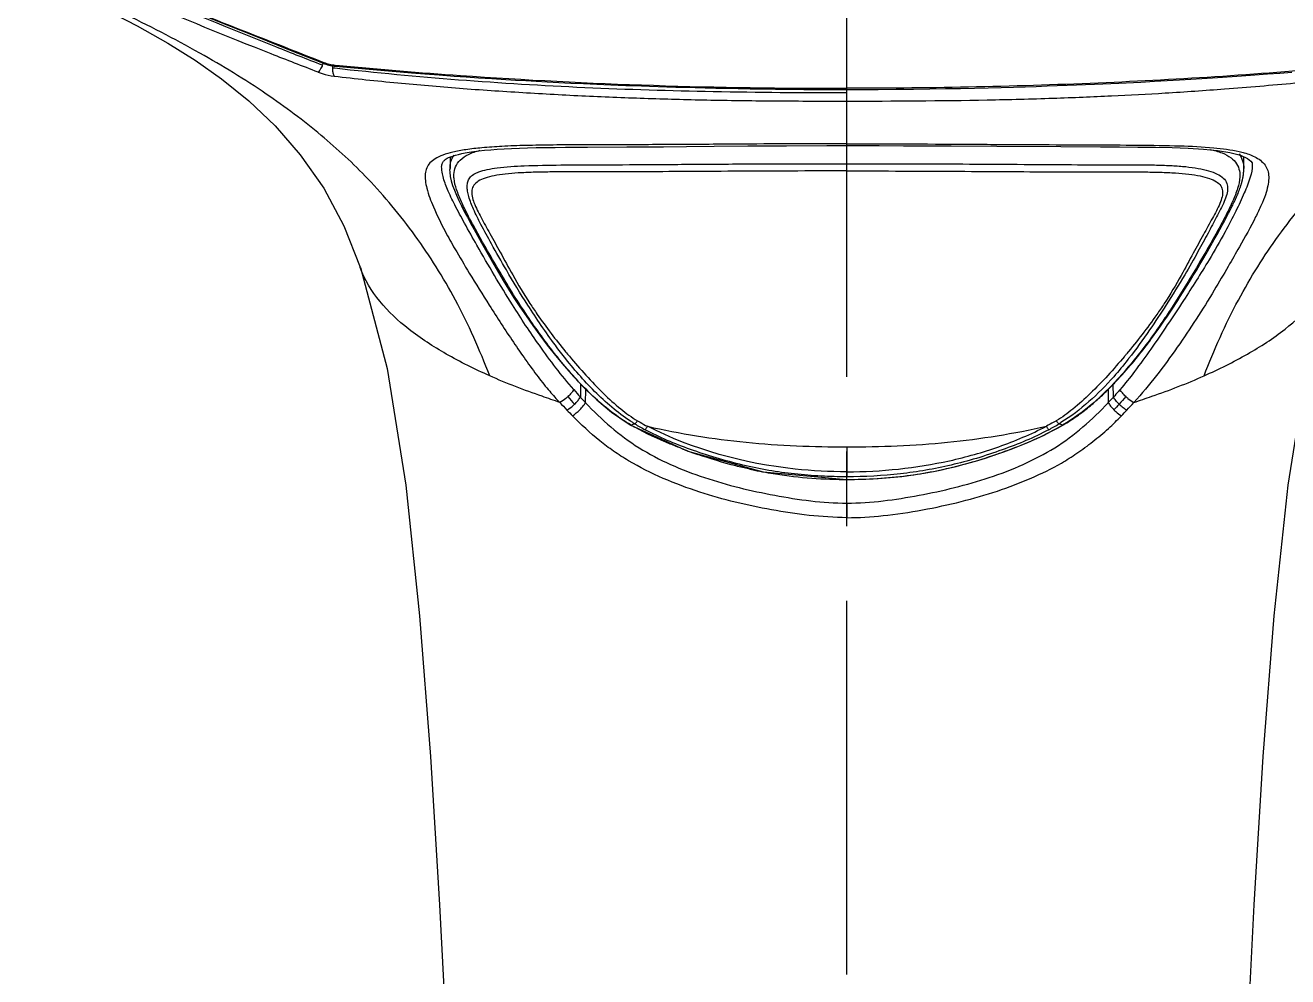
# Model space of a CAD drawing. Extents: x 0 to 1693, y 0 to 1240.
# Drawn here: x 759.7 to 810.4, y 546.7 to 584.9 of the extents above; entities that cross this region are included whole.
import ezdxf

# ---------------------------------------------------------------- set-up
doc = ezdxf.new("R2010")
doc.units = 0
doc.header["$LTSCALE"] = 40
doc.header["$MEASUREMENT"] = 0
doc.linetypes.add('CENTER', pattern=[0.6, 0.375, -0.075, 0.075, -0.075])
doc.layers.add('DEF_LAYER_ASSEM_MEMBER', color=7, linetype='CONTINUOUS')
doc.layers.add('DEF_LAYER_AXIS', color=7, linetype='CONTINUOUS')

msp = doc.modelspace()

# ---------------------------------------------------------------- linework, layer by layer
at = {"layer": 'DEF_LAYER_ASSEM_MEMBER', "color": 9, "linetype": 'Continuous'}
for p, q in [((792.69, 582.339), (792.69, 586.424)), ((771.709, 583.368), (771.742, 583.355)), ((772.126, 583.143), (772.026, 583.154)), ((772.064, 583.277), (772.139, 583.27)), ((772.139, 583.27), (772.305, 583.254)), ((792.69, 582.289), (792.69, 582.339)), ((792.69, 582.154), (792.69, 582.289)), ((792.69, 581.823), (792.69, 582.154)), ((781.992, 570.467), (781.984, 569.943)), ((803.396, 569.943), (803.388, 570.456)), ((782.191, 569.717), (782.199, 570.254)), ((803.18, 570.245), (803.188, 569.718)), ((784.025, 568.817), (784.017, 568.818)), ((801.354, 568.818), (801.363, 568.818)), ((792.69, 567.945), (792.69, 566.945)), ((792.69, 566.945), (792.69, 566.743)), ((792.69, 566.637), (792.69, 566.743)), ((792.69, 566.637), (792.69, 566.634)), ((792.69, 565.688), (792.69, 566.631)), ((792.69, 565.688), (792.69, 565.1))]:
    msp.add_line(p, q, dxfattribs=at)
at = {"layer": 'DEF_LAYER_ASSEM_MEMBER', "color": 7, "linetype": 'Continuous'}
for p, q in [((766.916, 585.233), (767.954, 584.819)), ((767.954, 584.819), (768.908, 584.439)), ((768.908, 584.439), (770.329, 583.873)), ((770.329, 583.873), (771.695, 583.331)), ((772.094, 583.232), (772.136, 583.227)), ((772.136, 583.227), (772.752, 583.17)), ((772.136, 583.227), (772.136, 583.227)), ((772.752, 583.17), (773.808, 583.076)), ((773.808, 583.076), (774.58, 583.01)), ((774.58, 583.01), (775.202, 582.959)), ((775.202, 582.959), (775.74, 582.917)), ((775.74, 582.917), (776.311, 582.874)), ((776.311, 582.874), (776.916, 582.83)), ((776.916, 582.83), (777.395, 582.796)), ((777.395, 582.796), (777.898, 582.762)), ((777.898, 582.762), (778.429, 582.728)), ((778.429, 582.728), (778.989, 582.693)), ((778.989, 582.693), (779.381, 582.669)), ((779.381, 582.669), (779.788, 582.646)), ((779.788, 582.646), (780.213, 582.622)), ((780.213, 582.622), (780.655, 582.598)), ((805.04, 582.621), (805.557, 582.65)), ((805.557, 582.65), (806.045, 582.678)), ((806.045, 582.678), (806.509, 582.705)), ((806.509, 582.705), (806.95, 582.732)), ((806.95, 582.732), (807.372, 582.759)), ((807.372, 582.759), (807.776, 582.786)), ((807.776, 582.786), (808.164, 582.812)), ((808.164, 582.812), (808.537, 582.838)), ((808.537, 582.838), (809.075, 582.877)), ((809.075, 582.877), (809.589, 582.915)), ((809.589, 582.915), (810.083, 582.953)), ((810.083, 582.953), (810.557, 582.991)), ((780.655, 582.598), (781.118, 582.574)), ((781.118, 582.574), (781.603, 582.55)), ((781.603, 582.55), (782.111, 582.527)), ((782.111, 582.527), (782.646, 582.503)), ((776.751, 579.58), (776.751, 579.116)), ((782.267, 579.979), (783.855, 579.984)), ((808.629, 579.117), (808.629, 579.593)), ((776.413, 579.197), (776.415, 579.232)), ((776.734, 579.08), (776.738, 578.972)), ((776.751, 579.081), (776.751, 579.116)), ((808.973, 579.254), (808.973, 579.253)), ((808.361, 578.032), (808.38, 578.077)), ((808.38, 578.077), (808.398, 578.121)), ((808.098, 577.476), (808.137, 577.552)), ((808.137, 577.552), (808.162, 577.602)), ((808.162, 577.602), (808.186, 577.652)), ((808.186, 577.652), (808.21, 577.702)), ((808.21, 577.702), (808.234, 577.75)), ((808.234, 577.75), (808.256, 577.799)), ((808.256, 577.799), (808.279, 577.847)), ((808.279, 577.847), (808.3, 577.894)), ((808.3, 577.894), (808.321, 577.94)), ((808.321, 577.94), (808.341, 577.986)), ((808.341, 577.986), (808.361, 578.032)), ((807.849, 577.003), (807.893, 577.083)), ((807.893, 577.083), (807.963, 577.216)), ((807.963, 577.216), (808.018, 577.321)), ((808.018, 577.321), (808.059, 577.399)), ((808.059, 577.399), (808.098, 577.476)), ((807.56, 576.475), (807.669, 576.673)), ((807.669, 576.673), (807.761, 576.839)), ((807.761, 576.839), (807.849, 577.003)), ((807.169, 575.787), (807.31, 576.033)), ((807.31, 576.033), (807.446, 576.272)), ((807.446, 576.272), (807.56, 576.475)), ((806.867, 575.268), (807.021, 575.532)), ((807.021, 575.532), (807.169, 575.787)), ((773.145, 575.149), (773.141, 575.162)), ((806.6, 574.82), (806.725, 575.03)), ((806.725, 575.03), (806.867, 575.268)), ((806.381, 574.46), (806.492, 574.641)), ((806.492, 574.641), (806.6, 574.82)), ((806.078, 573.975), (806.173, 574.126)), ((806.173, 574.126), (806.267, 574.276)), ((806.267, 574.276), (806.381, 574.46)), ((805.75, 573.471), (805.828, 573.589)), ((805.828, 573.589), (805.904, 573.706)), ((805.904, 573.706), (805.98, 573.822)), ((805.98, 573.822), (806.078, 573.975)), ((805.367, 572.908), (805.452, 573.03)), ((805.452, 573.03), (805.535, 573.151)), ((805.535, 573.151), (805.59, 573.232)), ((805.59, 573.232), (805.67, 573.352)), ((805.67, 573.352), (805.75, 573.471)), ((805.01, 572.407), (805.102, 572.534)), ((805.102, 572.534), (805.192, 572.66)), ((805.192, 572.66), (805.28, 572.784)), ((805.28, 572.784), (805.367, 572.908)), ((804.651, 571.929), (804.719, 572.017)), ((804.719, 572.017), (804.785, 572.105)), ((804.785, 572.105), (804.851, 572.192)), ((804.851, 572.192), (804.915, 572.278)), ((804.915, 572.278), (805.01, 572.407)), ((804.221, 571.389), (804.295, 571.48)), ((804.295, 571.48), (804.369, 571.571)), ((804.369, 571.571), (804.442, 571.661)), ((804.442, 571.661), (804.513, 571.751)), ((804.513, 571.751), (804.583, 571.84)), ((804.583, 571.84), (804.651, 571.929)), ((803.825, 570.927), (803.907, 571.02)), ((803.907, 571.02), (803.987, 571.113)), ((803.987, 571.113), (804.067, 571.205)), ((804.067, 571.205), (804.144, 571.297)), ((804.144, 571.297), (804.221, 571.389)), ((803.568, 570.646), (803.655, 570.74)), ((803.655, 570.74), (803.741, 570.834)), ((803.741, 570.834), (803.825, 570.927)), ((784.017, 568.818), (784.015, 568.818)), ((801.146, 568.696), (801.363, 568.818)), ((801.363, 568.818), (801.363, 568.818))]:
    msp.add_line(p, q, dxfattribs=at)
for points in [[(759.689, 586.983), (761.261, 586.285), (762.827, 585.545), (764.185, 584.846), (765.415, 584.153), (766.509, 583.47), (767.568, 582.723), (768.664, 581.833), (769.727, 580.827), (770.737, 579.663), (771.675, 578.325), (772.481, 576.814), (773.141, 575.162)], [(771.695, 583.331), (771.704, 583.328), (771.766, 583.306)], [(771.766, 583.306), (771.827, 583.287), (771.886, 583.271)], [(771.886, 583.271), (771.943, 583.258), (771.997, 583.247)], [(771.997, 583.247), (772.048, 583.238), (772.094, 583.232)], [(792.69, 582.289), (793.18, 582.29), (793.945, 582.293), (794.672, 582.298), (795.363, 582.306), (796.021, 582.314), (796.649, 582.325), (797.248, 582.336), (797.819, 582.348), (798.363, 582.361), (798.882, 582.375), (799.376, 582.389), (799.847, 582.403), (800.297, 582.417), (800.727, 582.432), (801.139, 582.446), (801.534, 582.461), (801.913, 582.476), (802.277, 582.49), (802.628, 582.505), (802.966, 582.52), (803.292, 582.534), (803.607, 582.549), (803.912, 582.563), (804.207, 582.578), (804.493, 582.592), (805.04, 582.621)], [(782.646, 582.503), (782.923, 582.491), (783.209, 582.48), (783.503, 582.468), (783.805, 582.456), (784.115, 582.445), (784.436, 582.433), (784.766, 582.422), (785.107, 582.411), (785.46, 582.4), (785.824, 582.389), (786.202, 582.379), (786.593, 582.368), (786.999, 582.358), (787.422, 582.348), (787.862, 582.339), (788.32, 582.33), (788.8, 582.321), (789.301, 582.314), (789.827, 582.306), (790.38, 582.3), (790.963, 582.295), (791.58, 582.292), (792.234, 582.29), (792.69, 582.289)], [(776.461, 579.368), (776.474, 579.388), (776.488, 579.409), (776.504, 579.428), (776.522, 579.446), (776.542, 579.464), (776.568, 579.484), (776.6, 579.505), (776.641, 579.529), (776.695, 579.556), (776.767, 579.587), (776.857, 579.62), (776.964, 579.654), (777.086, 579.686), (777.219, 579.717), (777.364, 579.746), (777.523, 579.774), (777.702, 579.8), (777.906, 579.826), (778.135, 579.85), (778.383, 579.872), (778.649, 579.892), (778.928, 579.91), (779.223, 579.924), (779.535, 579.937), (779.865, 579.948), (780.214, 579.956), (780.584, 579.964), (780.974, 579.969), (781.385, 579.973), (781.816, 579.977), (782.267, 579.979)], [(783.855, 579.984), (784.525, 579.988), (785.319, 579.993), (786.247, 580.001), (787.361, 580.012), (788.705, 580.024), (790.26, 580.033), (791.889, 580.038), (792.69, 580.039)], [(792.69, 580.038), (793.979, 580.037), (794.964, 580.035), (795.93, 580.031), (796.877, 580.026)], [(796.877, 580.026), (798.71, 580.014), (801.28, 580)], [(801.28, 580), (802.878, 579.991), (803.641, 579.986), (804.378, 579.981), (805.082, 579.973), (805.755, 579.959), (806.397, 579.936), (807.006, 579.898), (807.571, 579.842), (808.075, 579.761), (808.497, 579.651), (808.781, 579.526), (808.913, 579.42), (808.96, 579.347), (808.973, 579.254)], [(776.415, 579.231), (776.415, 579.235), (776.416, 579.242), (776.418, 579.252), (776.42, 579.265), (776.424, 579.28), (776.429, 579.297), (776.435, 579.313), (776.442, 579.331)], [(776.442, 579.331), (776.45, 579.349), (776.461, 579.368)], [(808.398, 578.121), (808.407, 578.143), (808.415, 578.165), (808.424, 578.187), (808.432, 578.208), (808.44, 578.23), (808.448, 578.251), (808.456, 578.272), (808.464, 578.293), (808.471, 578.313), (808.478, 578.334), (808.485, 578.353), (808.492, 578.372), (808.498, 578.391), (808.504, 578.41), (808.51, 578.428), (808.516, 578.446), (808.522, 578.464), (808.527, 578.482), (808.532, 578.499), (808.537, 578.516), (808.542, 578.533), (808.547, 578.55), (808.552, 578.567), (808.556, 578.583), (808.561, 578.6), (808.565, 578.617), (808.569, 578.633), (808.573, 578.649), (808.577, 578.666), (808.581, 578.682), (808.584, 578.698), (808.588, 578.714), (808.591, 578.73), (808.594, 578.746), (808.597, 578.761), (808.6, 578.777), (808.603, 578.792), (808.606, 578.808), (808.608, 578.823), (808.61, 578.838), (808.613, 578.853), (808.615, 578.868), (808.616, 578.882), (808.618, 578.897), (808.62, 578.911), (808.621, 578.925), (808.623, 578.939), (808.624, 578.953), (808.625, 578.966), (808.626, 578.98), (808.627, 578.993), (808.628, 579.006), (808.628, 579.018), (808.629, 579.031), (808.629, 579.043), (808.629, 579.055), (808.63, 579.067), (808.63, 579.079), (808.63, 579.091), (808.63, 579.103), (808.629, 579.121)], [(776.738, 578.972), (776.76, 578.797), (776.799, 578.62), (776.855, 578.438), (776.926, 578.247), (777.01, 578.048), (777.105, 577.84), (777.21, 577.623), (777.324, 577.398), (777.447, 577.164), (777.578, 576.921), (777.716, 576.669), (777.861, 576.408), (778.013, 576.138), (778.172, 575.857), (778.336, 575.567), (778.509, 575.265), (778.692, 574.949), (778.887, 574.621), (779.096, 574.282), (779.318, 573.931), (779.555, 573.57)], [(773.148, 575.149), (774.221, 571.088), (774.973, 566.405), (775.53, 561.165), (775.967, 555.515), (776.331, 549.558), (776.646, 543.401), (776.94, 537.117), (777.227, 530.572), (777.505, 523.758), (777.766, 516.809), (778.008, 509.75), (778.23, 502.524), (778.429, 495.129), (778.601, 487.578)], [(806.685, 482.638), (806.779, 487.578), (806.95, 495.129), (807.149, 502.524), (807.371, 509.75), (807.614, 516.809), (807.875, 523.758), (808.152, 530.572), (808.439, 537.117), (808.734, 543.401), (809.048, 549.558), (809.412, 555.515), (809.85, 561.165), (810.406, 566.405), (811.158, 571.088), (812.231, 575.149)], [(779.555, 573.57), (779.807, 573.2), (780.073, 572.822), (780.355, 572.433), (780.657, 572.031), (780.982, 571.618)], [(780.982, 571.618), (781.333, 571.193), (781.718, 570.755), (782.147, 570.304), (782.648, 569.826), (783.234, 569.341), (783.864, 568.909), (784.017, 568.818)], [(801.363, 568.818), (801.376, 568.826), (801.447, 568.868), (801.518, 568.91), (801.588, 568.953), (801.656, 568.997), (801.724, 569.041), (801.791, 569.086), (801.857, 569.131), (801.922, 569.176), (801.986, 569.222), (802.05, 569.268), (802.112, 569.314), (802.174, 569.36), (802.234, 569.407), (802.294, 569.454), (802.353, 569.501), (802.412, 569.548), (802.469, 569.596), (802.526, 569.643), (802.582, 569.691), (802.637, 569.739), (802.691, 569.786), (802.745, 569.834), (802.798, 569.882), (802.851, 569.93), (802.902, 569.978), (802.953, 570.026), (803.004, 570.074), (803.054, 570.122), (803.103, 570.169), (803.152, 570.217), (803.2, 570.265), (803.248, 570.313), (803.295, 570.361), (803.342, 570.408), (803.388, 570.456), (803.434, 570.504), (803.479, 570.551), (803.568, 570.646)], [(784.015, 568.818), (786.307, 567.777), (789.32, 566.939), (792.69, 566.634)], [(792.69, 566.634), (792.955, 566.636), (793.453, 566.65), (793.942, 566.676), (794.421, 566.713), (794.89, 566.761), (795.35, 566.821), (795.798, 566.892), (796.233, 566.972), (796.649, 567.058), (797.053, 567.153), (797.457, 567.259), (797.86, 567.374), (798.255, 567.497), (798.634, 567.623), (798.997, 567.751), (799.349, 567.881), (799.688, 568.013), (800.012, 568.147), (800.32, 568.283), (800.612, 568.42), (800.887, 568.558), (801.146, 568.696)]]:
    msp.add_lwpolyline(points, dxfattribs=at)
at = {"layer": 'DEF_LAYER_ASSEM_MEMBER', "color": 9, "linetype": 'Continuous'}
for centre, radius, start, end in [((1217.514, 1721.521), 1222.348, 248.244903, 248.610163), ((768.591, 584.758), 3.382, 333.8191, 335.2768), ((772.2, 584.528), 1.259, 248.6222, 253.8094), ((772.183, 584.47), 1.199, 253.8312, 259.1115), ((772.179, 584.449), 1.178, 259.1305, 264.4076), ((773.136, 583.149), 1.11, 175.6127, 179.7366), ((801.045, 587.869), 25.41, 219.3364, 219.8677), ((783.496, 588.665), 26.566, 319.9667, 320.2592), ((790.118, 582.317), 17.612, 321.9007, 322.054), ((794.627, 581.156), 17.264, 220.4296, 221.7689), ((795.289, 581.982), 17.944, 220.858, 222.1403), ((793.881, 580.721), 16.054, 222.1731, 223.2664), ((790.914, 581.263), 16.851, 316.7534, 317.7935), ((794.175, 581.411), 17.487, 221.9225, 223.2871), ((791.646, 581.018), 16.896, 316.6566, 318.0688), ((797.362, 584.517), 21.937, 223.4854, 224.3178), ((792.467, 580.235), 15.762, 315.5205, 316.6778), ((789.178, 577.693), 10.263, 239.8658, 240.8326), ((787.284, 574.011), 6.011, 237.9387, 238.7973), ((788.772, 576.447), 8.866, 238.7274, 241.8092), ((796.561, 576.544), 8.973, 298.1562, 301.2007), ((797.269, 575.382), 7.612, 301.1704, 301.8595), ((794.078, 588.912), 22.516, 249.1829, 250.8789), ((792.545, 584.365), 17.719, 257.6434, 260.5625), ((792.678, 585.295), 18.658, 260.63, 269.6369), ((792.688, 585.759), 19.122, 269.615, 270.0054)]:
    msp.add_arc(centre, radius, start, end, dxfattribs=at)
for points, start_tangent, end_tangent in [([(778.343, 570.797), (776.964, 573.84), (776.191, 575.176), (775.353, 576.419), (774.416, 577.617), (773.454, 578.699), (771.573, 580.449), (769.366, 582.109), (766.698, 583.753), (763.574, 585.374), (760.188, 586.912)], (-0.35577, 0.934573), (-0.918294, 0.3959)), ([(807.037, 570.797), (808.415, 573.84), (809.188, 575.176), (810.026, 576.419), (810.963, 577.617), (811.926, 578.698), (813.806, 580.449), (816.013, 582.109), (818.682, 583.753), (821.805, 585.374), (825.191, 586.912)], (0.35577, 0.934573), (0.918294, 0.3959)), ([(771.626, 583.265), (769.76, 583.999), (764.382, 586.197)], (-0.932145, 0.362086), (-0.922627, 0.385694)), ([(771.454, 582.986), (769.565, 583.721), (764.258, 585.876)], (-0.933675, 0.358122), (-0.923464, 0.383685)), ([(771.564, 583.146), (771.505, 583.048), (771.454, 582.986)], (-0.485209, -0.874398), (-0.751073, -0.660219)), ([(771.626, 583.265), (771.611, 583.234), (771.564, 583.146)], (-0.440455, -0.897775), (-0.485209, -0.874398)), ([(771.695, 583.331), (771.704, 583.331), (771.742, 583.355)], (0.934735, -0.355346), (0.710652, 0.703544)), ([(772.026, 583.154), (772.027, 583.12), (772.035, 583.023)], (0.000306, -1), (0.139692, -0.990195)), ([(772.136, 583.227), (772.116, 583.232), (772.064, 583.277)], (-0.99475, 0.102339), (-0.537882, 0.84302)), ([(792.69, 582.154), (787.324, 582.199), (782.162, 582.363), (777.092, 582.671), (772.126, 583.143)], (-1, -0.000003), (-0.99346, 0.114177)), ([(772.305, 583.254), (777.169, 582.854), (792.69, 582.339)], (0.995519, -0.094563), (0.999999, 0.0013)), ([(813.073, 583.253), (803.109, 582.563), (792.69, 582.339)], (-0.995173, -0.098136), (-1, 0.000382)), ([(771.454, 582.986), (771.616, 582.93), (772.101, 582.825)], (0.935306, -0.35384), (0.993539, -0.113491)), ([(772.035, 583.023), (772.046, 582.962), (772.101, 582.825)], (0.139692, -0.990195), (0.592834, -0.805325)), ([(772.101, 582.825), (774.648, 582.558), (777.125, 582.344), (779.669, 582.172), (782.197, 582.032), (784.707, 581.935), (787.226, 581.868), (789.862, 581.835), (792.69, 581.823)], (0.993376, -0.11491), (0.999998, -0.001886)), ([(792.69, 581.823), (798.33, 581.873), (800.969, 581.943), (802.173, 581.988), (803.319, 582.039), (805.473, 582.152), (807.861, 582.318), (810.683, 582.553), (813.309, 582.831)], (0.999993, 0.003768), (0.992521, 0.122071)), ([(776.905, 578.883), (776.973, 579.184), (777.161, 579.458), (777.487, 579.685), (777.954, 579.851)], (0.046936, 0.998898), (0.968156, 0.250346)), ([(807.274, 579.886), (807.758, 579.743), (808.117, 579.547), (808.344, 579.303), (808.455, 579.026)], (0.975963, -0.217937), (0.201545, -0.979479)), ([(808.439, 579.703), (808.583, 579.427), (808.629, 579.125)], (0.611851, -0.790973), (0.009095, -0.999959)), ([(779.872, 573.637), (779.013, 575.046), (778.412, 576.097), (777.99, 576.875), (777.692, 577.487), (777.505, 577.989), (777.455, 578.208), (777.439, 578.407), (777.464, 578.586), (777.54, 578.741), (777.913, 578.985), (778.235, 579.076), (778.645, 579.146), (779.73, 579.227), (781.201, 579.262), (783.09, 579.27), (785.421, 579.283), (787.941, 579.3), (790.394, 579.31), (792.69, 579.312)], (-0.538313, 0.842745), (1, -0.00009)), ([(792.69, 579.312), (794.977, 579.309), (797.073, 579.302), (799.254, 579.289), (801.467, 579.275), (803.425, 579.27), (804.967, 579.262), (805.606, 579.243), (806.173, 579.206), (806.68, 579.144), (807.122, 579.053), (807.485, 578.931), (807.758, 578.774), (807.925, 578.579), (807.982, 578.344), (807.946, 578.078), (807.845, 577.789), (807.701, 577.485), (807.539, 577.174), (807.198, 576.53), (806.79, 575.785), (806.258, 574.852), (805.514, 573.646)], (1, -0.00009), (-0.541955, -0.840407)), ([(808.973, 579.253), (808.891, 578.768), (808.651, 578.138), (808.31, 577.409), (807.881, 576.575), (807.234, 575.453), (806.207, 573.819), (804.893, 571.869), (804.242, 570.973), (803.662, 570.243)], (0.030431, -0.999537), (-0.650338, -0.759645)), ([(776.91, 578.722), (776.905, 578.883)], (-0.097274, 0.995258), (0.046936, 0.998898)), ([(779.656, 573.502), (778.559, 575.291), (777.767, 576.686), (777.459, 577.263), (777.205, 577.788), (777.014, 578.274), (776.91, 578.722)], (-0.549277, 0.83564), (-0.097274, 0.995258)), ([(792.69, 579.022), (790.43, 579.018), (788.177, 579.008), (786.035, 578.996), (784.065, 578.987), (782.297, 578.984), (780.761, 578.98), (780.09, 578.967), (779.49, 578.94), (778.964, 578.896), (778.518, 578.828), (778.156, 578.734), (777.884, 578.609), (777.706, 578.448), (777.627, 578.249), (777.636, 578.014), (777.712, 577.75), (777.995, 577.159), (778.349, 576.512), (778.764, 575.762), (779.268, 574.846), (779.96, 573.7)], (-1, 0.000214), (0.548218, -0.836335)), ([(792.69, 579.022), (794.913, 579.018), (797.155, 579.008), (799.297, 578.996), (801.271, 578.986), (803.048, 578.984), (804.6, 578.982), (805.281, 578.969), (805.891, 578.941), (806.427, 578.893), (806.883, 578.821), (807.252, 578.721), (807.528, 578.59), (807.704, 578.424), (807.776, 578.22), (807.758, 577.982), (807.67, 577.715), (807.37, 577.122), (807.011, 576.472), (806.602, 575.725), (806.116, 574.828), (805.436, 573.7)], (1, -0.000214), (-0.54934, -0.835599)), ([(808.473, 578.782), (808.382, 578.323), (808.186, 577.815), (807.92, 577.26), (807.6, 576.655), (806.793, 575.246), (805.723, 573.507)], (-0.045421, -0.998968), (-0.548091, -0.836419)), ([(808.455, 579.026), (808.473, 578.782)], (0.201545, -0.979479), (-0.045421, -0.998968)), ([(778.343, 570.797), (776.6, 571.672), (775.09, 572.675), (773.145, 575.149)], (-0.913789, 0.406188), (-0.326321, 0.945259)), ([(807.037, 570.797), (808.779, 571.672), (810.29, 572.675), (812.234, 575.149)], (0.913789, 0.406188), (0.326328, 0.945257)), ([(781.23, 571.344), (780.783, 571.909), (779.656, 573.502)], (-0.634984, 0.772525), (-0.549277, 0.83564)), ([(781.398, 571.479), (780.981, 572.023), (779.872, 573.637)], (-0.621742, 0.783222), (-0.538313, 0.842745)), ([(779.96, 573.7), (780.253, 573.265), (781.392, 571.762)], (0.548218, -0.836335), (0.633888, -0.773425)), ([(805.436, 573.7), (805.134, 573.255), (803.924, 571.681)], (-0.54934, -0.835599), (-0.639324, -0.768938)), ([(805.514, 573.646), (804.845, 572.64), (804.006, 571.487)], (-0.541955, -0.840407), (-0.614921, -0.788589)), ([(805.723, 573.507), (805.378, 572.991), (804.129, 571.319)], (-0.548091, -0.836419), (-0.636571, -0.771218)), ([(784.093, 568.917), (782.641, 570.09), (781.398, 571.479)], (-0.847508, 0.530783), (-0.621742, 0.783222)), ([(781.543, 571.581), (782.911, 570.09), (783.609, 569.466), (784.279, 568.992)], (0.641033, -0.767514), (0.861451, -0.507841)), ([(803.837, 571.577), (802.464, 570.087), (801.766, 569.462), (801.101, 568.992)], (-0.643241, -0.765664), (-0.861843, -0.507175)), ([(784.025, 568.817), (782.488, 569.986), (781.23, 571.344)], (-0.864823, 0.502078), (-0.634984, 0.772525)), ([(803.977, 571.45), (803.405, 570.761), (801.287, 568.917)], (-0.617029, -0.786941), (-0.849338, -0.527849)), ([(804.129, 571.319), (803.563, 570.668), (802.569, 569.692), (801.354, 568.818)], (-0.636571, -0.771218), (-0.865064, -0.501661)), ([(781.164, 569.727), (780.444, 569.974), (779.381, 570.364), (778.343, 570.797)], (-0.948491, 0.316804), (-0.913101, 0.407734)), ([(804.216, 569.727), (804.935, 569.974), (805.998, 570.364), (807.037, 570.797)], (0.948555, 0.316611), (0.913144, 0.407638)), ([(781.485, 569.96), (781.405, 569.889), (781.164, 569.727)], (-0.730786, -0.682607), (-0.895548, -0.444964)), ([(781.717, 570.243), (781.626, 570.109), (781.485, 569.96)], (-0.451413, -0.892315), (-0.730787, -0.682606)), ([(781.751, 569.656), (781.89, 569.807), (781.984, 569.943)], (0.720329, 0.693633), (0.46906, 0.883166)), ([(803.662, 570.243), (803.595, 570.166), (803.396, 569.943)], (-0.650338, -0.759645), (-0.671691, -0.740831)), ([(803.627, 569.658), (803.488, 569.808), (803.396, 569.943)], (-0.719129, 0.694877), (-0.469073, 0.883159)), ([(803.894, 569.96), (803.627, 569.658)], (-0.648533, -0.761186), (-0.667035, -0.745026)), ([(803.894, 569.96), (803.754, 570.109), (803.662, 570.243)], (-0.731739, 0.681585), (-0.451518, 0.892262)), ([(803.894, 569.96), (803.975, 569.889), (804.216, 569.727)], (0.731739, -0.681585), (0.895723, -0.444613)), ([(781.445, 569.421), (781.517, 569.465), (781.751, 569.656)], (0.873289, 0.487202), (0.720329, 0.693632)), ([(781.666, 569.191), (781.963, 569.437), (782.099, 569.586), (782.191, 569.717)], (0.853911, 0.520419), (0.48067, 0.876902)), ([(782.191, 569.717), (783.208, 568.744), (784.34, 567.911), (785.609, 567.238), (786.969, 566.712), (789.791, 566.001), (792.69, 565.688)], (0.68508, -0.728467), (1, 0.000006)), ([(792.69, 565.688), (795.589, 566.001), (798.41, 566.713), (799.771, 567.239), (801.04, 567.911), (802.172, 568.744), (803.188, 569.718)], (1, 0.000006), (0.685029, 0.728516)), ([(803.188, 569.718), (803.281, 569.584), (803.417, 569.433)], (0.480653, -0.876911), (0.70714, -0.707074)), ([(803.627, 569.658), (803.417, 569.432)], (-0.667035, -0.745026), (-0.676859, -0.736112)), ([(803.627, 569.658), (803.784, 569.523), (803.934, 569.421)], (0.719129, -0.694877), (0.87329, -0.487201)), ([(792.69, 565.1), (789.657, 565.417), (788.207, 565.723), (786.778, 566.13), (785.313, 566.68), (783.92, 567.39), (783.32, 567.773), (782.76, 568.193), (781.666, 569.191)], (-0.999922, 0.012465), (-0.704664, 0.709542)), ([(784.17, 568.869), (784.212, 568.907), (784.279, 568.992)], (0.932628, 0.360839), (0.592521, 0.805555)), ([(784.279, 568.992), (784.38, 568.933), (784.678, 568.769)], (0.861451, -0.507841), (0.890702, -0.454587)), ([(792.69, 565.1), (794.14, 565.184), (795.726, 565.415), (797.285, 565.752), (798.734, 566.172), (800.088, 566.691), (801.308, 567.295), (801.925, 567.686), (802.572, 568.16), (803.195, 568.685), (803.713, 569.192)], (0.999982, 0.00593), (0.683987, 0.729494)), ([(801.101, 568.992), (801, 568.933), (800.7, 568.77)], (-0.861843, -0.507175), (-0.890572, -0.454843)), ([(801.209, 568.869), (801.167, 568.907), (801.101, 568.992)], (-0.927806, 0.373064), (-0.58551, 0.810665)), ([(803.417, 569.433), (803.493, 569.361), (803.713, 569.192)], (0.707139, -0.707075), (0.853936, -0.520378)), ([(784.17, 568.869), (784.025, 568.817)], (-0.932626, -0.360844), (-0.955726, -0.294258)), ([(786.076, 567.866), (785.592, 568.058), (784.176, 568.732)], (-0.934731, 0.355357), (-0.87317, 0.487415)), ([(784.678, 568.769), (784.619, 568.675), (784.584, 568.633)], (-0.516609, -0.856222), (-0.813684, -0.581308)), ([(792.69, 566.743), (791.656, 566.772), (790.586, 566.857), (789.548, 566.999), (788.51, 567.212), (787.437, 567.505), (786.403, 567.843), (785.475, 568.203), (784.584, 568.633)], (-1, -0.000075), (-0.881984, 0.471279)), ([(784.678, 568.769), (788.643, 568.13), (792.69, 567.945)], (0.975852, -0.218432), (1, 0.000007)), ([(792.69, 566.945), (790.612, 567.054), (784.678, 568.769)], (-0.999999, -0.001089), (-0.890705, 0.454581)), ([(792.69, 566.637), (795.111, 566.791), (797.212, 567.196), (798.243, 567.496), (799.3, 567.865), (800.335, 568.292), (801.354, 568.818)], (1, 0.000093), (0.865064, 0.501662)), ([(792.69, 566.945), (796.815, 567.389), (798.789, 567.95), (800.7, 568.77)], (0.999999, 0.00109), (0.890572, 0.454843)), ([(792.69, 567.945), (796.736, 568.132), (800.7, 568.77)], (1, 0.000003), (0.975871, 0.218349)), ([(800.795, 568.633), (799.883, 568.196), (798.926, 567.825), (797.892, 567.484), (796.875, 567.214), (794.838, 566.862), (792.69, 566.743)], (-0.881914, -0.47141), (-1, -0.000076)), ([(800.795, 568.633), (800.76, 568.676), (800.7, 568.77)], (-0.814454, 0.580229), (-0.516703, 0.856165)), ([(801.354, 568.818), (801.209, 568.869)], (-0.954066, 0.299597), (-0.927806, 0.373064)), ([(788.754, 567.057), (788.233, 567.179), (786.703, 567.639)], (-0.976807, 0.214124), (-0.944839, 0.327535))]:
    msp.add_spline(points, degree=3, dxfattribs=dict(at, start_tangent=start_tangent, end_tangent=end_tangent))
at = {"layer": 'DEF_LAYER_ASSEM_MEMBER', "color": 7, "linetype": 'Continuous'}
for points, start_tangent, end_tangent in [([(792.69, 580.109), (790.494, 580.11), (788.214, 580.097), (785.815, 580.081), (783.328, 580.072), (780.887, 580.062), (779.789, 580.043), (778.832, 580.007), (778.034, 579.95), (777.382, 579.874), (776.86, 579.775), (776.455, 579.655), (776.153, 579.511), (775.942, 579.341), (775.813, 579.142), (775.755, 578.908), (775.759, 578.637), (775.819, 578.326), (776.083, 577.579), (776.552, 576.601), (776.946, 575.893), (777.521, 574.924), (778.327, 573.627), (779.296, 572.145), (780.291, 570.75), (780.752, 570.174), (781.164, 569.727)], (-0.999986, 0.005278), (0.718173, -0.695865)), ([(792.69, 580.109), (797.867, 580.093), (800.269, 580.08), (802.454, 580.07), (804.394, 580.058), (806.062, 580.03), (807.424, 579.953), (808.448, 579.801)], (0.999998, 0.00197), (0.974321, -0.225164)), ([(776.751, 579.115), (776.787, 579.396), (776.91, 579.656)], (-0.000886, 1), (0.573754, 0.819027)), ([(808.448, 579.801), (808.65, 579.749), (809.127, 579.561)], (0.974321, -0.225164), (0.876715, -0.481009)), ([(776.469, 578.793), (776.443, 578.904), (776.414, 579.197)], (-0.24709, 0.968993), (0.021224, 0.999775)), ([(809.127, 579.561), (809.52, 579.202), (809.608, 578.982), (809.633, 578.724), (809.596, 578.42), (809.496, 578.064), (809.331, 577.652), (809.105, 577.176), (808.452, 575.97), (808.005, 575.19), (807.442, 574.235), (805.959, 571.944), (805.12, 570.809), (804.216, 569.727)], (0.876715, -0.481009), (-0.672349, -0.740235)), ([(781.717, 570.243), (780.338, 572.021), (779.259, 573.64), (777.833, 576.037), (777.334, 576.924), (776.938, 577.665), (776.646, 578.283), (776.469, 578.793)], (-0.654293, 0.756241), (-0.24709, 0.968993))]:
    msp.add_spline(points, degree=3, dxfattribs=dict(at, start_tangent=start_tangent, end_tangent=end_tangent))
at = {"layer": 'DEF_LAYER_AXIS', "color": 1, "linetype": 'CENTER'}
msp.add_line((792.69, 378.758), (792.69, 661.089), dxfattribs=at)

doc.saveas('drawing.dxf')
